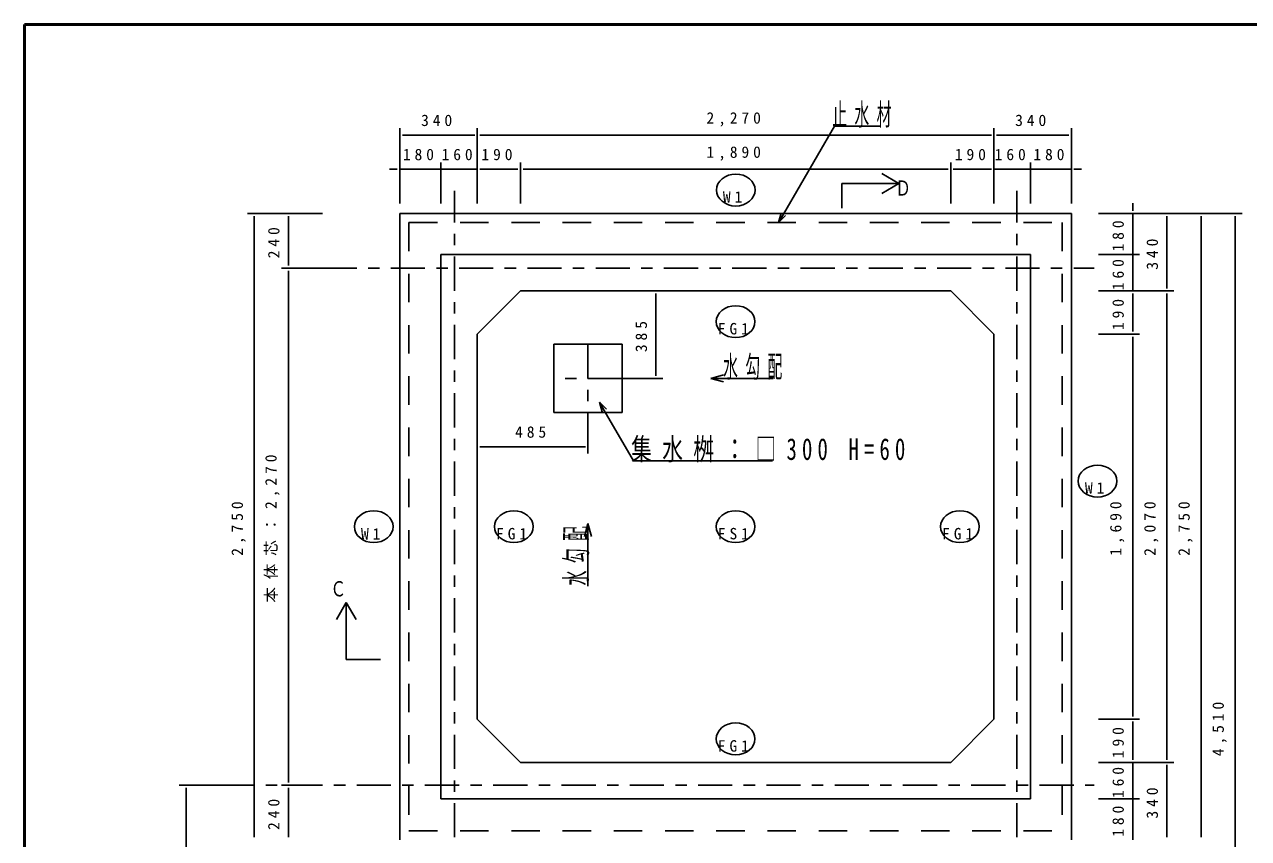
# Model space of a CAD drawing. Units: millimetres on the paper, enlarged 30 times, with parts at other scales. Extents: x -11550 to 0, y -44550 to 8010.
# Drawn here: x -11550 to -8323, y -11955 to -9810 of the extents above; entities that cross this region are included whole.
import ezdxf
from ezdxf.enums import TextEntityAlignment as Align

# ---------------------------------------------------------------- set-up
doc = ezdxf.new("R2010")
doc.units = ezdxf.units.MM
doc.header["$LTSCALE"] = 30
doc.linetypes.add('USER1', pattern=[4.5, 2.5, -2])
doc.linetypes.add('USER2', pattern=[6, 3, -1, 1, -1])
doc.layers.add('layer1', color=4, linetype='Continuous', lineweight=25)
doc.styles.add('ＭＳ ゴシック', font='')
doc.styles.get('ＭＳ ゴシック').set_extended_font_data('MS Gothic')

msp = doc.modelspace()

# ---------------------------------------------------------------- linework, layer by layer
at = {"layer": 'layer1', "color": 7, "lineweight": 50}
for p, q in [((0, -9810), (-11550, -9810)), ((-11550, -9810), (-11550, -17820))]:
    msp.add_line(p, q, dxfattribs=at)
at = {"layer": 'layer1'}
for p, q in [((-10560.38, -10191.2), (-10560.38, -10083.2)), ((-10356.38, -10191.2), (-10356.38, -10083.2)), ((-10356.38, -10191.2), (-10356.38, -10083.2)), ((-9549.38, -10310.11), (-9415.05, -10077.45)), ((-9415.05, -10077.45), (-9413.25, -10077.45)), ((-9413.25, -10077.45), (-9295.07, -10077.45)), ((-8994.38, -10191.2), (-8994.38, -10083.2)), ((-8994.38, -10191.2), (-8994.38, -10083.2)), ((-8790.38, -10191.2), (-8790.38, -10083.2)), ((-10553.63, -10101.2), (-10546.88, -10101.2)), ((-10369.88, -10101.2), (-10546.88, -10101.2)), ((-10363.13, -10101.2), (-10369.88, -10101.2)), ((-10349.63, -10101.2), (-10342.88, -10101.2)), ((-9007.88, -10101.2), (-10342.88, -10101.2)), ((-9001.13, -10101.2), (-9007.88, -10101.2)), ((-8987.63, -10101.2), (-8980.88, -10101.2)), ((-8803.88, -10101.2), (-8980.88, -10101.2)), ((-8797.13, -10101.2), (-8803.88, -10101.2)), ((-10573.88, -10191.2), (-10587.38, -10191.2)), ((-10567.13, -10191.2), (-10573.88, -10191.2)), ((-10560.38, -10281.2), (-10560.38, -10173.2)), ((-10560.38, -10191.2), (-10452.38, -10191.2)), ((-10465.88, -10191.2), (-10479.38, -10191.2)), ((-10459.13, -10191.2), (-10465.88, -10191.2)), ((-10452.38, -10281.2), (-10452.38, -10173.2)), ((-10452.38, -10281.2), (-10452.38, -10173.2)), ((-10452.38, -10191.2), (-10356.38, -10191.2)), ((-10445.63, -10191.2), (-10438.88, -10191.2)), ((-10438.88, -10191.2), (-10425.38, -10191.2)), ((-10356.38, -10281.2), (-10356.38, -10173.2)), ((-10356.38, -10281.2), (-10356.38, -10173.2)), ((-10349.63, -10191.2), (-10342.88, -10191.2)), ((-10349.63, -10191.2), (-10342.88, -10191.2)), ((-10342.88, -10191.2), (-10329.38, -10191.2)), ((-10342.88, -10191.2), (-10255.88, -10191.2)), ((-10249.13, -10191.2), (-10255.88, -10191.2)), ((-10242.38, -10281.2), (-10242.38, -10173.2)), ((-10242.38, -10281.2), (-10242.38, -10173.2)), ((-10235.63, -10191.2), (-10228.88, -10191.2)), ((-10228.88, -10191.2), (-9121.88, -10191.2)), ((-9115.13, -10191.2), (-9121.88, -10191.2)), ((-9108.38, -10281.2), (-9108.38, -10173.2)), ((-9108.38, -10281.2), (-9108.38, -10173.2)), ((-9101.63, -10191.2), (-9094.88, -10191.2)), ((-9094.88, -10191.2), (-9007.88, -10191.2)), ((-9007.88, -10191.2), (-9021.38, -10191.2)), ((-9001.13, -10191.2), (-9007.88, -10191.2)), ((-9001.13, -10191.2), (-9007.88, -10191.2)), ((-8994.38, -10281.2), (-8994.38, -10173.2)), ((-8994.38, -10281.2), (-8994.38, -10173.2)), ((-8994.38, -10191.2), (-8898.38, -10191.2)), ((-8911.88, -10191.2), (-8925.38, -10191.2)), ((-8905.13, -10191.2), (-8911.88, -10191.2)), ((-8898.38, -10281.2), (-8898.38, -10173.2)), ((-8898.38, -10281.2), (-8898.38, -10173.2)), ((-8898.38, -10191.2), (-8790.38, -10191.2)), ((-8891.63, -10191.2), (-8884.88, -10191.2)), ((-8884.88, -10191.2), (-8871.38, -10191.2)), ((-8790.38, -10281.2), (-8790.38, -10173.2)), ((-8783.63, -10191.2), (-8776.88, -10191.2)), ((-8776.88, -10191.2), (-8763.38, -10191.2)), ((-8628.38, -10294.44), (-8628.38, -10280.94)), ((-10854.19, -10307.94), (-10962.19, -10307.94)), ((-10944.19, -10314.69), (-10944.19, -10321.44)), ((-10944.19, -11944.44), (-10944.19, -10321.44)), ((-10764.19, -10307.94), (-10872.19, -10307.94)), ((-10854.19, -10314.69), (-10854.19, -10321.44)), ((-10854.19, -10321.44), (-10854.19, -10438.44)), ((-9561.98, -10331.94), (-9555.23, -10306.74)), ((-9561.98, -10331.94), (-9549.38, -10310.11)), ((-9543.54, -10313.49), (-9561.98, -10331.94)), ((-8718.38, -10307.94), (-8610.38, -10307.94)), ((-8628.38, -10301.19), (-8628.38, -10294.44)), ((-8628.38, -10307.94), (-8628.38, -10415.94)), ((-8628.38, -10307.94), (-8520.38, -10307.94)), ((-8538.38, -10307.94), (-8430.38, -10307.94)), ((-8538.38, -10314.69), (-8538.38, -10321.44)), ((-8538.38, -10498.44), (-8538.38, -10321.44)), ((-8448.38, -10307.94), (-8340.38, -10307.94)), ((-8448.38, -10314.69), (-8448.38, -10321.44)), ((-8448.38, -11944.44), (-8448.38, -10321.44)), ((-8358.38, -10314.69), (-8358.38, -10321.44)), ((-8358.38, -13000.44), (-8358.38, -10321.44)), ((-8628.38, -10402.44), (-8628.38, -10388.94)), ((-8718.38, -10415.94), (-8610.38, -10415.94)), ((-8718.38, -10415.94), (-8610.38, -10415.94)), ((-8628.38, -10409.19), (-8628.38, -10402.44)), ((-8628.38, -10415.94), (-8628.38, -10511.94)), ((-10764.19, -10451.94), (-10872.19, -10451.94)), ((-10764.19, -10451.94), (-10872.19, -10451.94)), ((-10854.19, -10445.19), (-10854.19, -10438.44)), ((-8628.38, -10422.69), (-8628.38, -10429.44)), ((-8628.38, -10429.44), (-8628.38, -10442.94)), ((-10854.19, -10458.69), (-10854.19, -10465.44)), ((-10854.19, -10465.44), (-10854.19, -11800.44)), ((-9974.78, -10511.94), (-9867.38, -10511.94)), ((-9885.38, -10518.69), (-9885.38, -10525.44)), ((-8718.38, -10511.94), (-8610.38, -10511.94)), ((-8718.38, -10511.94), (-8610.38, -10511.94)), ((-8628.38, -10511.94), (-8520.38, -10511.94)), ((-8628.38, -10511.94), (-8520.38, -10511.94)), ((-8628.38, -10518.69), (-8628.38, -10525.44)), ((-8628.38, -10518.69), (-8628.38, -10525.44)), ((-8538.38, -10505.19), (-8538.38, -10498.44)), ((-8538.38, -10518.69), (-8538.38, -10525.44)), ((-9885.38, -10525.44), (-9885.38, -10728.84)), ((-8628.38, -10525.44), (-8628.38, -10538.94)), ((-8628.38, -10525.44), (-8628.38, -10612.44)), ((-8538.38, -11740.44), (-8538.38, -10525.44)), ((-8628.38, -10619.19), (-8628.38, -10612.44)), ((-8718.38, -10625.94), (-8610.38, -10625.94)), ((-8718.38, -10625.94), (-8610.38, -10625.94)), ((-8628.38, -10632.69), (-8628.38, -10639.44)), ((-8628.38, -10639.44), (-8628.38, -11626.44)), ((-9974.78, -10742.34), (-9867.38, -10742.34)), ((-9885.38, -10735.59), (-9885.38, -10728.84)), ((-9741.11, -10742.34), (-9706.91, -10733.17)), ((-9706.91, -10751.5), (-9741.11, -10742.34)), ((-9741.11, -10742.34), (-9706.91, -10742.34)), ((-9706.91, -10742.34), (-9576.34, -10742.34)), ((-10027.48, -10830.22), (-10034.24, -10805.02)), ((-10034.24, -10805.02), (-10015.79, -10823.47)), ((-10034.24, -10805.02), (-10021.64, -10826.85)), ((-10356.38, -10832.34), (-10356.38, -10940.34)), ((-10064.78, -10832.34), (-10064.78, -10940.34)), ((-10021.64, -10826.85), (-9944.99, -10959.6)), ((-10349.63, -10922.34), (-10342.88, -10922.34)), ((-10078.28, -10922.34), (-10342.88, -10922.34)), ((-10071.53, -10922.34), (-10078.28, -10922.34)), ((-9944.99, -10959.6), (-9943.19, -10959.6)), ((-9943.19, -10959.6), (-9578.48, -10959.6)), ((-10073.95, -11158.98), (-10064.78, -11124.78)), ((-10064.78, -11124.78), (-10055.62, -11158.98)), ((-10064.78, -11124.78), (-10064.78, -11158.98)), ((-10064.78, -11158.98), (-10064.78, -11289.54)), ((-8718.38, -11639.94), (-8610.38, -11639.94)), ((-8718.38, -11639.94), (-8610.38, -11639.94)), ((-8628.38, -11633.19), (-8628.38, -11626.44)), ((-8628.38, -11646.69), (-8628.38, -11653.44)), ((-8628.38, -11653.44), (-8628.38, -11740.44)), ((-8628.38, -11740.44), (-8628.38, -11726.94)), ((-8628.38, -11747.19), (-8628.38, -11740.44)), ((-8628.38, -11747.19), (-8628.38, -11740.44)), ((-8538.38, -11747.19), (-8538.38, -11740.44)), ((-8718.38, -11753.94), (-8610.38, -11753.94)), ((-8718.38, -11753.94), (-8610.38, -11753.94)), ((-8628.38, -11753.94), (-8628.38, -11849.94)), ((-8628.38, -11753.94), (-8520.38, -11753.94)), ((-8628.38, -11753.94), (-8520.38, -11753.94)), ((-8538.38, -11760.69), (-8538.38, -11767.44)), ((-8538.38, -11944.44), (-8538.38, -11767.44)), ((-10854.19, -11807.19), (-10854.19, -11800.44)), ((-11034.19, -11813.94), (-11142.19, -11813.94)), ((-11124.19, -11820.69), (-11124.19, -11827.44)), ((-11124.19, -11827.44), (-11124.19, -12850.44)), ((-10764.19, -11813.94), (-10872.19, -11813.94)), ((-10764.19, -11813.94), (-10872.19, -11813.94)), ((-10854.19, -11820.69), (-10854.19, -11827.44)), ((-10854.19, -11827.44), (-10854.19, -11944.44)), ((-8628.38, -11836.44), (-8628.38, -11822.94)), ((-8628.38, -11843.19), (-8628.38, -11836.44)), ((-8718.38, -11849.94), (-8610.38, -11849.94)), ((-8718.38, -11849.94), (-8610.38, -11849.94)), ((-8628.38, -11849.94), (-8628.38, -11957.94)), ((-8628.38, -11856.69), (-8628.38, -11863.44)), ((-8628.38, -11863.44), (-8628.38, -11876.94)), ((-10944.19, -11951.19), (-10944.19, -11944.44)), ((-10854.19, -11951.19), (-10854.19, -11944.44)), ((-8538.38, -11951.19), (-8538.38, -11944.44)), ((-8448.38, -11951.19), (-8448.38, -11944.44))]:
    msp.add_line(p, q, dxfattribs=at)
at = {"layer": 'layer1', "color": 6}
for p, q in [((-9245.22, -10228.97), (-9290.22, -10202.99)), ((-9395.22, -10228.97), (-9395.22, -10294.08)), ((-9395.22, -10228.97), (-9245.22, -10228.97)), ((-9245.22, -10228.97), (-9290.22, -10254.95)), ((-10560.38, -10307.94), (-10560.38, -11957.94)), ((-10560.38, -10307.94), (-8790.38, -10307.94)), ((-8790.38, -10307.94), (-8790.38, -11957.94)), ((-10452.38, -10415.94), (-10452.38, -11849.94)), ((-10452.38, -10415.94), (-8898.38, -10415.94)), ((-8898.38, -10415.94), (-8898.38, -11849.94)), ((-10356.38, -10625.94), (-10242.38, -10511.94)), ((-10242.38, -10511.94), (-9108.38, -10511.94)), ((-8994.38, -10625.94), (-9108.38, -10511.94)), ((-10356.38, -10625.94), (-10356.38, -11639.94)), ((-8994.38, -10625.94), (-8994.38, -11639.94)), ((-10701.72, -11332.73), (-10727.7, -11377.73)), ((-10701.72, -11482.73), (-10701.72, -11332.73)), ((-10701.72, -11332.73), (-10675.74, -11377.73)), ((-10701.72, -11482.73), (-10611.72, -11482.73)), ((-10242.38, -11753.94), (-10356.38, -11639.94)), ((-9108.38, -11753.94), (-8994.38, -11639.94)), ((-10242.38, -11753.94), (-9108.38, -11753.94)), ((-10452.38, -11849.94), (-8898.38, -11849.94))]:
    msp.add_line(p, q, dxfattribs=at)
at = {"layer": 'layer1', "linetype": 'USER2'}
for p, q in [((-10416.38, -12131.4), (-10416.38, -10247.94)), ((-8934.38, -12131.4), (-8934.38, -10247.94)), ((-10764.19, -10451.94), (-8730.38, -10451.94)), ((-10064.78, -10652.34), (-10064.78, -10832.34)), ((-9974.78, -10742.34), (-10154.78, -10742.34)), ((-11034.19, -11813.94), (-8730.38, -11813.94))]:
    msp.add_line(p, q, dxfattribs=at)
at = {"layer": 'layer1', "color": 20, "linetype": 'USER1'}
for p, q in [((-10536.38, -10331.94), (-10536.38, -11933.94)), ((-10536.38, -10331.94), (-8814.38, -10331.94)), ((-8814.38, -10331.94), (-8814.38, -11933.94)), ((-10536.38, -11933.94), (-8814.38, -11933.94))]:
    msp.add_line(p, q, dxfattribs=at)
at = {"layer": 'layer1', "color": 3}
for p, q in [((-9974.78, -10652.34), (-10154.78, -10652.34)), ((-10154.78, -10652.34), (-10154.78, -10832.34)), ((-9974.78, -10832.34), (-9974.78, -10652.34)), ((-10154.78, -10832.34), (-9974.78, -10832.34))]:
    msp.add_line(p, q, dxfattribs=at)
for points in [[(-9624, -10246.19), (-9624.98, -10238), (-9627.88, -10230.12), (-9632.59, -10222.86), (-9638.93, -10216.49), (-9646.66, -10211.27), (-9655.48, -10207.39), (-9665.05, -10205), (-9675, -10204.19), (-9684.95, -10205), (-9694.51, -10207.39), (-9703.33, -10211.27), (-9711.06, -10216.49), (-9717.4, -10222.86), (-9722.11, -10230.12), (-9725.02, -10238), (-9726, -10246.19), (-9725.02, -10254.38), (-9722.11, -10262.26), (-9717.4, -10269.52), (-9711.06, -10275.89), (-9703.33, -10281.11), (-9694.51, -10284.99), (-9684.95, -10287.38), (-9675, -10288.19), (-9665.05, -10287.38), (-9655.48, -10284.99), (-9646.66, -10281.11), (-9638.93, -10275.89), (-9632.59, -10269.52), (-9627.88, -10262.26), (-9624.98, -10254.38)], [(-9624.38, -10592.87), (-9625.36, -10584.67), (-9628.27, -10576.79), (-9632.98, -10569.53), (-9639.32, -10563.17), (-9647.05, -10557.95), (-9655.87, -10554.06), (-9665.43, -10551.67), (-9675.38, -10550.87), (-9685.33, -10551.67), (-9694.9, -10554.06), (-9703.72, -10557.95), (-9711.45, -10563.17), (-9717.79, -10569.53), (-9722.5, -10576.79), (-9725.4, -10584.67), (-9726.38, -10592.87), (-9725.4, -10601.06), (-9722.5, -10608.94), (-9717.79, -10616.2), (-9711.45, -10622.57), (-9703.72, -10627.79), (-9694.9, -10631.67), (-9685.33, -10634.06), (-9675.38, -10634.87), (-9665.43, -10634.06), (-9655.87, -10631.67), (-9647.05, -10627.79), (-9639.32, -10622.57), (-9632.98, -10616.2), (-9628.27, -10608.94), (-9625.36, -10601.06)], [(-8772.38, -11012.94), (-8771.4, -11004.74), (-8768.5, -10996.87), (-8763.79, -10989.6), (-8757.45, -10983.24), (-8749.72, -10978.02), (-8740.9, -10974.14), (-8731.33, -10971.75), (-8721.38, -10970.94), (-8711.43, -10971.75), (-8701.87, -10974.14), (-8693.05, -10978.02), (-8685.32, -10983.24), (-8678.98, -10989.6), (-8674.27, -10996.87), (-8671.36, -11004.74), (-8670.38, -11012.94), (-8671.36, -11021.13), (-8674.27, -11029.01), (-8678.98, -11036.27), (-8685.32, -11042.64), (-8693.05, -11047.86), (-8701.87, -11051.74), (-8711.43, -11054.13), (-8721.38, -11054.94), (-8731.33, -11054.13), (-8740.9, -11051.74), (-8749.72, -11047.86), (-8757.45, -11042.64), (-8763.79, -11036.27), (-8768.5, -11029.01), (-8771.4, -11021.13)], [(-10578.38, -11132.94), (-10579.36, -11124.74), (-10582.27, -11116.87), (-10586.98, -11109.6), (-10593.32, -11103.24), (-10601.05, -11098.02), (-10609.87, -11094.14), (-10619.43, -11091.75), (-10629.38, -11090.94), (-10639.33, -11091.75), (-10648.9, -11094.14), (-10657.72, -11098.02), (-10665.45, -11103.24), (-10671.79, -11109.6), (-10676.5, -11116.87), (-10679.4, -11124.74), (-10680.38, -11132.94), (-10679.4, -11141.13), (-10676.5, -11149.01), (-10671.79, -11156.27), (-10665.45, -11162.64), (-10657.72, -11167.86), (-10648.9, -11171.74), (-10639.33, -11174.13), (-10629.38, -11174.94), (-10619.43, -11174.13), (-10609.87, -11171.74), (-10601.05, -11167.86), (-10593.32, -11162.64), (-10586.98, -11156.27), (-10582.27, -11149.01), (-10579.36, -11141.13)], [(-10208.98, -11132.94), (-10209.96, -11124.74), (-10212.87, -11116.87), (-10217.58, -11109.6), (-10223.92, -11103.24), (-10231.65, -11098.02), (-10240.47, -11094.14), (-10250.03, -11091.75), (-10259.98, -11090.94), (-10269.93, -11091.75), (-10279.5, -11094.14), (-10288.32, -11098.02), (-10296.05, -11103.24), (-10302.39, -11109.6), (-10307.1, -11116.87), (-10310, -11124.74), (-10310.98, -11132.94), (-10310, -11141.13), (-10307.1, -11149.01), (-10302.39, -11156.27), (-10296.05, -11162.64), (-10288.32, -11167.86), (-10279.5, -11171.74), (-10269.93, -11174.13), (-10259.98, -11174.94), (-10250.03, -11174.13), (-10240.47, -11171.74), (-10231.65, -11167.86), (-10223.92, -11162.64), (-10217.58, -11156.27), (-10212.87, -11149.01), (-10209.96, -11141.13)], [(-9624.38, -11132.94), (-9625.36, -11124.74), (-9628.27, -11116.87), (-9632.98, -11109.6), (-9639.32, -11103.24), (-9647.05, -11098.02), (-9655.87, -11094.14), (-9665.43, -11091.75), (-9675.38, -11090.94), (-9685.33, -11091.75), (-9694.9, -11094.14), (-9703.72, -11098.02), (-9711.45, -11103.24), (-9717.79, -11109.6), (-9722.5, -11116.87), (-9725.4, -11124.74), (-9726.38, -11132.94), (-9725.4, -11141.13), (-9722.5, -11149.01), (-9717.79, -11156.27), (-9711.45, -11162.64), (-9703.72, -11167.86), (-9694.9, -11171.74), (-9685.33, -11174.13), (-9675.38, -11174.94), (-9665.43, -11174.13), (-9655.87, -11171.74), (-9647.05, -11167.86), (-9639.32, -11162.64), (-9632.98, -11156.27), (-9628.27, -11149.01), (-9625.36, -11141.13)], [(-9033.03, -11132.94), (-9034.01, -11124.74), (-9036.91, -11116.87), (-9041.62, -11109.6), (-9047.97, -11103.24), (-9055.7, -11098.02), (-9064.51, -11094.14), (-9074.08, -11091.75), (-9084.03, -11090.94), (-9093.98, -11091.75), (-9103.55, -11094.14), (-9112.36, -11098.02), (-9120.09, -11103.24), (-9126.43, -11109.6), (-9131.15, -11116.87), (-9134.05, -11124.74), (-9135.03, -11132.94), (-9134.05, -11141.13), (-9131.15, -11149.01), (-9126.43, -11156.27), (-9120.09, -11162.64), (-9112.36, -11167.86), (-9103.55, -11171.74), (-9093.98, -11174.13), (-9084.03, -11174.94), (-9074.08, -11174.13), (-9064.51, -11171.74), (-9055.7, -11167.86), (-9047.97, -11162.64), (-9041.62, -11156.27), (-9036.91, -11149.01), (-9034.01, -11141.13)], [(-9624.38, -11692.14), (-9625.36, -11683.95), (-9628.27, -11676.07), (-9632.98, -11668.81), (-9639.32, -11662.44), (-9647.05, -11657.22), (-9655.87, -11653.34), (-9665.43, -11650.95), (-9675.38, -11650.14), (-9685.33, -11650.95), (-9694.9, -11653.34), (-9703.72, -11657.22), (-9711.45, -11662.44), (-9717.79, -11668.81), (-9722.5, -11676.07), (-9725.4, -11683.95), (-9726.38, -11692.14), (-9725.4, -11700.33), (-9722.5, -11708.21), (-9717.79, -11715.47), (-9711.45, -11721.84), (-9703.72, -11727.06), (-9694.9, -11730.94), (-9685.33, -11733.33), (-9675.38, -11734.14), (-9665.43, -11733.33), (-9655.87, -11730.94), (-9647.05, -11727.06), (-9639.32, -11721.84), (-9632.98, -11715.47), (-9628.27, -11708.21), (-9625.36, -11700.33)]]:
    msp.add_lwpolyline(points, close=True, dxfattribs=at)

# ---------------------------------------------------------------- texts
at = {"layer": 'layer1', "color": 20, "style": 'ＭＳ ゴシック', "width": 0.75}
for s, p in [('Ｄ', (-9254.37, -10273.12)), ('Ｃ', (-10743.27, -11328.88))]:
    msp.add_text(s, height=40.25, dxfattribs=at).set_placement(p, align=Align.BOTTOM_LEFT)
at = {"layer": 'layer1', "color": 2, "char_height": 57.18, "attachment_point": 7, "style": 'ＭＳ ゴシック'}
for s, insert in [('\\T1.5;\\W0.5;止水材', (-9420.58, -10081.63)), ('\\T1.5;\\W0.5;水勾配', (-9708.23, -10746.19)), ('\\T1.5;\\W0.7;集水桝：□300\\~H=60', (-9950.68, -10963.77))]:
    msp.add_mtext(s, dxfattribs=dict(at, insert=insert))
at = {"layer": 'layer1', "color": 3, "char_height": 30.15, "style": 'ＭＳ ゴシック'}
for s, insert, attachment_point in [('\\T1.5;340', (-10458.38, -10062.64), 5), ('\\T1.5;2,270', (-9675.38, -10060.03), 5), ('\\T1.5;340', (-8892.38, -10062.64), 5), ('\\T1.5;1,890', (-9675.38, -10150.03), 5), ('\\T1.5;180', (-10506.38, -10152.64), 5), ('\\T1.5;160', (-10404.38, -10152.64), 5), ('\\T1.5;190', (-10299.38, -10152.64), 5), ('\\T1.5;190', (-9051.38, -10152.64), 5), ('\\T1.5;160', (-8946.38, -10152.64), 5), ('\\T1.5;180', (-8844.38, -10152.64), 5), ('\\T1.5;W1', (-9708.96, -10279.28), 7), ('\\T1.5;FG1', (-9722.33, -10626.93), 7), ('\\T1.5;485', (-10210.58, -10883.77), 5), ('\\T1.5;W1', (-8754.58, -11046.03), 7), ('\\T1.5;W1', (-10662.96, -11167), 7), ('\\T1.5;FG1', (-10306.93, -11167), 7), ('\\T1.5;FS1', (-9722.33, -11167), 7), ('\\T1.5;FG1', (-9130.97, -11167), 7), ('\\T1.5;FG1', (-9722.33, -11726.21), 7)]:
    msp.add_mtext(s, dxfattribs=dict(at, insert=insert, attachment_point=attachment_point))
at = {"layer": 'layer1', "color": 3, "char_height": 30.15, "attachment_point": 5, "rotation": 90, "style": 'ＭＳ ゴシック'}
for s, insert in [('\\T1.5;240', (-10892.75, -10379.94)), ('\\T1.5;180', (-8666.95, -10361.94)), ('\\T1.5;340', (-8576.95, -10409.94)), ('\\T1.5;160', (-8666.95, -10463.94)), ('\\T1.5;190', (-8666.95, -10568.94)), ('\\T1.5;385', (-9923.95, -10627.14)), ('\\T1.5;本体芯：2,270', (-10896.51, -11132.94)), ('\\T1.5;2,750', (-10985.36, -11132.94)), ('\\T1.5;1,690', (-8669.56, -11132.94)), ('\\T1.5;2,070', (-8579.56, -11132.94)), ('\\T1.5;2,750', (-8489.56, -11132.94)), ('\\T1.5;4,510', (-8399.56, -11660.94)), ('\\T1.5;190', (-8666.95, -11696.94)), ('\\T1.5;160', (-8666.95, -11801.94)), ('\\T1.5;340', (-8576.95, -11855.94)), ('\\T1.5;240', (-10892.75, -11885.94)), ('\\T1.5;180', (-8666.95, -11903.94))]:
    msp.add_mtext(s, dxfattribs=dict(at, insert=insert))
at = {"layer": 'layer1', "color": 2, "insert": (-10061.19, -11287.62), "char_height": 57.18, "attachment_point": 7, "rotation": 90, "style": 'ＭＳ ゴシック'}
msp.add_mtext('\\T1.5;\\W0.5;水勾配', dxfattribs=at)

doc.saveas('drawing.dxf')
